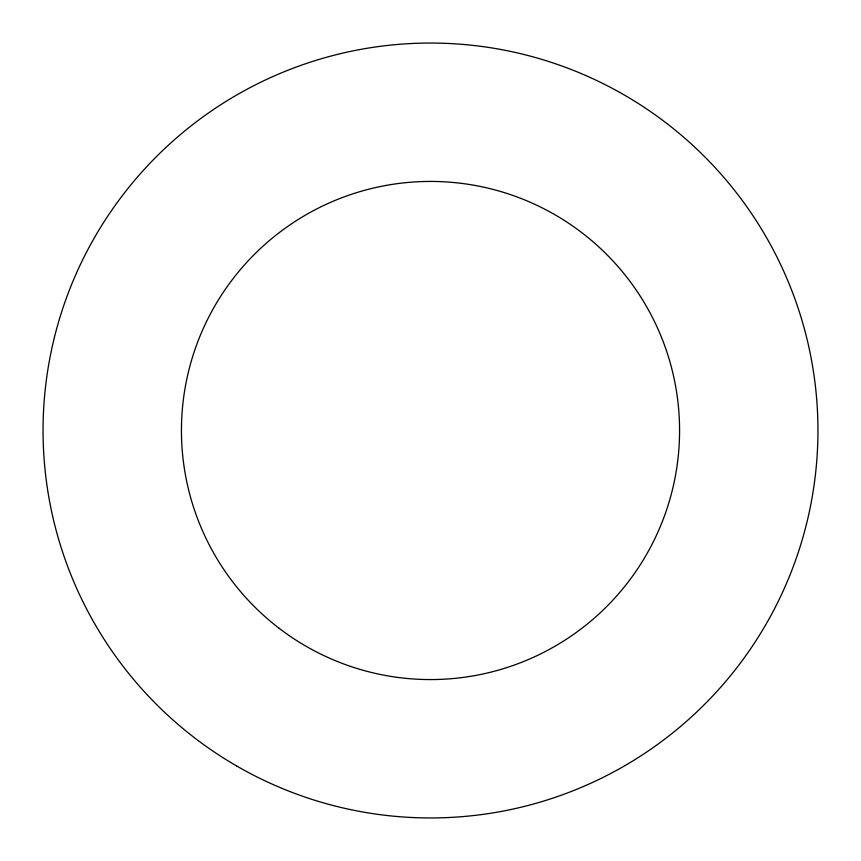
<?xml version="1.0" encoding="UTF-8"?>
<svg xmlns="http://www.w3.org/2000/svg" width="861" height="861" viewBox="0 0 861 861"><rect width="100%" height="100%" fill="white"/><g stroke="black" fill="none" stroke-linecap="round" stroke-linejoin="round"><path stroke-width="1.29" d="M278.878 628.1A249.077 249.077 0 0 0 677.446 463.014A249.077 249.077 0 0 0 335.187 200.387A249.077 249.077 0 0 0 278.878 628.1M236.775 766.042A387.45 387.45 0 0 0 817.95 430.5A387.45 387.45 0 0 0 236.775 94.958A387.45 387.45 0 0 0 236.775 766.042"/></g></svg>
